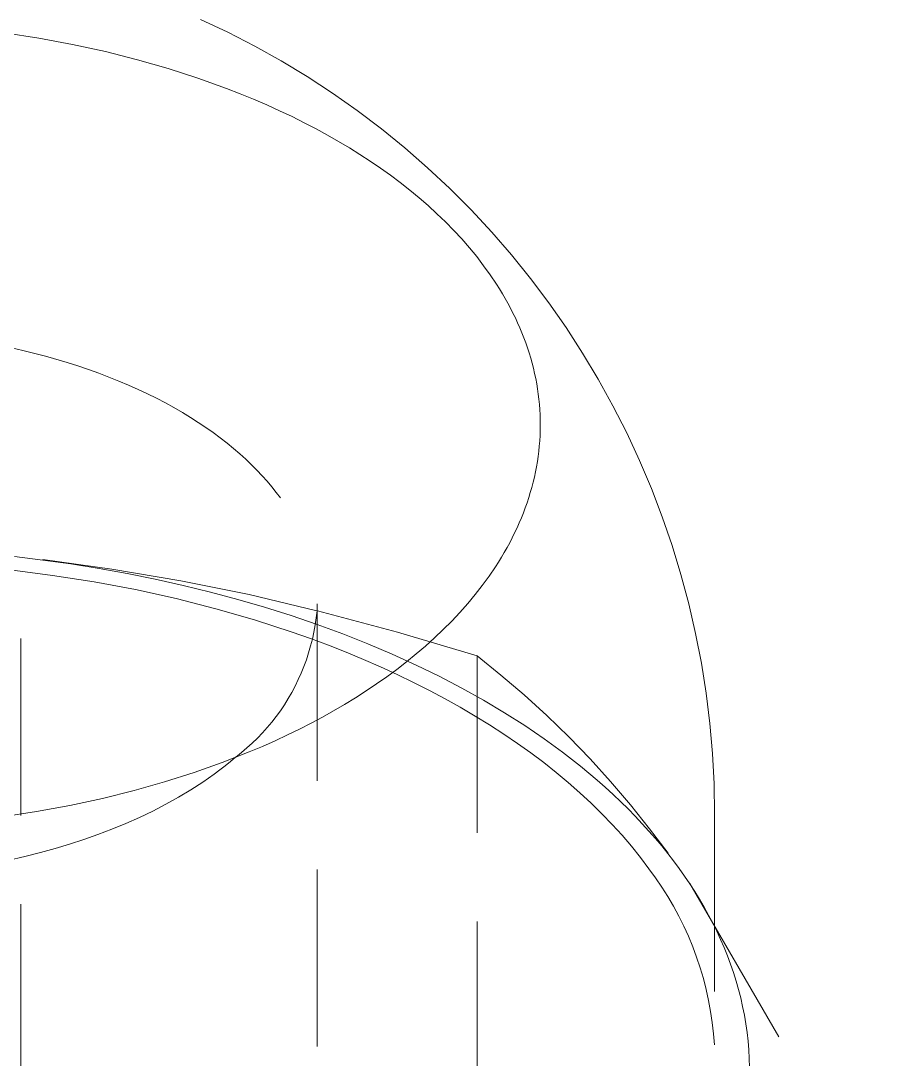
# Model space of a CAD drawing. Header units: millimetres. Extents: x -427 to 4679, y -324 to 2971.
# Drawn here: x 4478.25 to 4484.42, y 1095.6 to 1103.04 of the extents above; entities that cross this region are included whole.
import ezdxf

# ---------------------------------------------------------------- set-up
doc = ezdxf.new("R2010")
doc.units = ezdxf.units.MM
doc.linetypes.add('HIDDEN', pattern=[1.905, 1.27, -0.635])
doc.layers.add('ZANO_R_przerywana', color=7, linetype='HIDDEN', lineweight=0)

msp = doc.modelspace()

# ---------------------------------------------------------------- linework, layer by layer
at = {"layer": 'ZANO_R_przerywana'}
for p, q in [((4479.5372, 1103.0524), (4479.7335, 1102.96)), ((4478.1311, 1102.9548), (4478.378, 1102.917)), ((4479.7335, 1102.96), (4479.9265, 1102.8608)), ((4478.378, 1102.917), (4478.6196, 1102.8723)), ((4478.6196, 1102.8723), (4478.8551, 1102.821)), ((4479.9265, 1102.8608), (4480.116, 1102.755)), ((4478.8551, 1102.821), (4479.0838, 1102.7635)), ((4479.0838, 1102.7635), (4479.305, 1102.7002)), ((4480.116, 1102.755), (4480.3016, 1102.6426)), ((4479.305, 1102.7002), (4479.518, 1102.6315)), ((4479.518, 1102.6315), (4479.7225, 1102.5578)), ((4480.3016, 1102.6426), (4480.4833, 1102.5239)), ((4479.7225, 1102.5578), (4479.8214, 1102.5192)), ((4479.8214, 1102.5192), (4479.918, 1102.4796)), ((4479.918, 1102.4796), (4480.0122, 1102.439)), ((4480.4833, 1102.5239), (4480.6607, 1102.3989)), ((4480.0122, 1102.439), (4480.104, 1102.3974)), ((4480.104, 1102.3974), (4480.1935, 1102.3549)), ((4480.1935, 1102.3549), (4480.2805, 1102.3116)), ((4480.6607, 1102.3989), (4480.8337, 1102.2679)), ((4480.2805, 1102.3116), (4480.3651, 1102.2676)), ((4480.3651, 1102.2676), (4480.4473, 1102.2228)), ((4480.8337, 1102.2679), (4481.002, 1102.1309)), ((4480.4473, 1102.2228), (4480.5269, 1102.1773)), ((4480.5269, 1102.1773), (4480.6041, 1102.1313)), ((4480.6041, 1102.1313), (4480.6795, 1102.0843)), ((4481.002, 1102.1309), (4481.1655, 1101.9881)), ((4480.6795, 1102.0843), (4480.7538, 1102.0359)), ((4480.7538, 1102.0359), (4480.8267, 1101.9861)), ((4480.8267, 1101.9861), (4480.8983, 1101.9349)), ((4481.1655, 1101.9881), (4481.3239, 1101.8398)), ((4480.8983, 1101.9349), (4480.9685, 1101.8824)), ((4480.9685, 1101.8824), (4481.037, 1101.8285)), ((4481.037, 1101.8285), (4481.1039, 1101.7733)), ((4481.3239, 1101.8398), (4481.4771, 1101.6861)), ((4481.1039, 1101.7733), (4481.1691, 1101.7168)), ((4481.1691, 1101.7168), (4481.2323, 1101.6589)), ((4481.2323, 1101.6589), (4481.2936, 1101.5998)), ((4481.4771, 1101.6861), (4481.6248, 1101.5271)), ((4481.2936, 1101.5998), (4481.3529, 1101.5395)), ((4481.3529, 1101.5395), (4481.4099, 1101.4779)), ((4481.6248, 1101.5271), (4481.7669, 1101.3631)), ((4481.4099, 1101.4779), (4481.4647, 1101.4152)), ((4481.4647, 1101.4152), (4481.5172, 1101.3513)), ((4481.7669, 1101.3631), (4481.9033, 1101.1943)), ((4481.5172, 1101.3513), (4481.5672, 1101.2864)), ((4481.5672, 1101.2864), (4481.6147, 1101.2204)), ((4481.6147, 1101.2204), (4481.6595, 1101.1534)), ((4481.6595, 1101.1534), (4481.6809, 1101.1195)), ((4481.9033, 1101.1943), (4482.0337, 1101.0208)), ((4481.6809, 1101.1195), (4481.7017, 1101.0854)), ((4481.7017, 1101.0854), (4481.7217, 1101.0511)), ((4481.7217, 1101.0511), (4481.741, 1101.0165)), ((4481.741, 1101.0165), (4481.7596, 1100.9818)), ((4482.0337, 1101.0208), (4482.1584, 1100.8423)), ((4481.7596, 1100.9818), (4481.7775, 1100.9468)), ((4481.7775, 1100.9468), (4481.7947, 1100.9117)), ((4481.7947, 1100.9117), (4481.8111, 1100.8763)), ((4481.8111, 1100.8763), (4481.8267, 1100.8408)), ((4481.8267, 1100.8408), (4481.8416, 1100.8051)), ((4482.1584, 1100.8423), (4482.2769, 1100.6595)), ((4481.8416, 1100.8051), (4481.8558, 1100.7692)), ((4481.8558, 1100.7692), (4481.8691, 1100.7332)), ((4478.263, 1100.6793), (4478.0985, 1100.7154)), ((4481.8691, 1100.7332), (4481.8817, 1100.6971)), ((4481.8817, 1100.6971), (4481.8935, 1100.6607)), ((4478.4241, 1100.6383), (4478.263, 1100.6793)), ((4478.581, 1100.5927), (4478.4241, 1100.6383)), ((4481.8935, 1100.6607), (4481.9045, 1100.6243)), ((4481.9045, 1100.6243), (4481.9148, 1100.5877)), ((4482.2769, 1100.6595), (4482.3889, 1100.4727)), ((4478.6578, 1100.5682), (4478.581, 1100.5927)), ((4478.7333, 1100.5425), (4478.6578, 1100.5682)), ((4478.8075, 1100.5159), (4478.7333, 1100.5425)), ((4481.9148, 1100.5877), (4481.9242, 1100.5511)), ((4481.9242, 1100.5511), (4481.9328, 1100.5143)), ((4478.8803, 1100.4882), (4478.8075, 1100.5159)), ((4478.9517, 1100.4595), (4478.8803, 1100.4882)), ((4481.9328, 1100.5143), (4481.9406, 1100.4774)), ((4481.9406, 1100.4774), (4481.9475, 1100.4404)), ((4482.3889, 1100.4727), (4482.4943, 1100.2822)), ((4479.0215, 1100.4299), (4478.9517, 1100.4595)), ((4479.0899, 1100.3993), (4479.0215, 1100.4299)), ((4479.1566, 1100.3679), (4479.0899, 1100.3993)), ((4481.9475, 1100.4404), (4481.9537, 1100.4033)), ((4481.9537, 1100.4033), (4481.959, 1100.3662)), ((4479.2216, 1100.3356), (4479.1566, 1100.3679)), ((4479.285, 1100.3025), (4479.2216, 1100.3356)), ((4481.959, 1100.3662), (4481.9635, 1100.329)), ((4481.9635, 1100.329), (4481.9672, 1100.2918)), ((4479.3466, 1100.2687), (4479.285, 1100.3025)), ((4479.4065, 1100.2342), (4479.3466, 1100.2687)), ((4481.9672, 1100.2918), (4481.97, 1100.2545)), ((4481.97, 1100.2545), (4481.972, 1100.2172)), ((4482.4943, 1100.2822), (4482.593, 1100.088)), ((4479.4645, 1100.199), (4479.4065, 1100.2342)), ((4479.5207, 1100.1632), (4479.4645, 1100.199)), ((4481.972, 1100.2172), (4481.9732, 1100.1798)), ((4481.9732, 1100.1798), (4481.9735, 1100.1425)), ((4479.5751, 1100.1268), (4479.5207, 1100.1632)), ((4479.6276, 1100.0898), (4479.5751, 1100.1268)), ((4481.973, 1100.1051), (4481.9717, 1100.0678)), ((4481.9735, 1100.1425), (4481.973, 1100.1051)), ((4479.6782, 1100.0524), (4479.6276, 1100.0898)), ((4479.7269, 1100.0146), (4479.6782, 1100.0524)), ((4481.9695, 1100.0304), (4481.9665, 1099.9931)), ((4481.9717, 1100.0678), (4481.9695, 1100.0304)), ((4482.593, 1100.088), (4482.6849, 1099.8906)), ((4479.7737, 1099.9763), (4479.7269, 1100.0146)), ((4479.8187, 1099.9377), (4479.7737, 1099.9763)), ((4481.9626, 1099.9558), (4481.9579, 1099.9186)), ((4481.9665, 1099.9931), (4481.9626, 1099.9558)), ((4479.8616, 1099.8988), (4479.8187, 1099.9377)), ((4479.9027, 1099.8596), (4479.8616, 1099.8988)), ((4481.9524, 1099.8814), (4481.946, 1099.8442)), ((4481.9579, 1099.9186), (4481.9524, 1099.8814)), ((4482.6849, 1099.8906), (4482.7699, 1099.69)), ((4479.9419, 1099.8201), (4479.9027, 1099.8596)), ((4479.9792, 1099.7805), (4479.9419, 1099.8201)), ((4481.9389, 1099.8072), (4481.9309, 1099.7702)), ((4481.946, 1099.8442), (4481.9389, 1099.8072)), ((4480.0147, 1099.7407), (4479.9792, 1099.7805)), ((4480.0482, 1099.7008), (4480.0147, 1099.7407)), ((4481.922, 1099.7333), (4481.9124, 1099.6965)), ((4481.9309, 1099.7702), (4481.922, 1099.7333)), ((4480.08, 1099.6609), (4480.0482, 1099.7008)), ((4480.1099, 1099.6208), (4480.08, 1099.6609)), ((4481.9019, 1099.6598), (4481.8907, 1099.6232)), ((4481.9124, 1099.6965), (4481.9019, 1099.6598)), ((4482.7699, 1099.69), (4482.8478, 1099.4867)), ((4481.8786, 1099.5867), (4481.8658, 1099.5504)), ((4481.8907, 1099.6232), (4481.8786, 1099.5867)), ((4481.8521, 1099.5142), (4481.8377, 1099.4781)), ((4481.8658, 1099.5504), (4481.8521, 1099.5142)), ((4481.8225, 1099.4423), (4481.8065, 1099.4065)), ((4481.8377, 1099.4781), (4481.8225, 1099.4423)), ((4482.8478, 1099.4867), (4482.9186, 1099.2807)), ((4481.7897, 1099.371), (4481.7722, 1099.3356)), ((4481.8065, 1099.4065), (4481.7897, 1099.371)), ((4481.754, 1099.3004), (4481.735, 1099.2655)), ((4481.7722, 1099.3356), (4481.754, 1099.3004)), ((4482.9186, 1099.2807), (4482.9822, 1099.0724)), ((4481.7153, 1099.2307), (4481.6948, 1099.1961)), ((4481.735, 1099.2655), (4481.7153, 1099.2307)), ((4478.4052, 1099.1759), (4478.2024, 1099.2004)), ((4478.6078, 1099.1475), (4478.4052, 1099.1759)), ((4478.4056, 1099.1793), (4478.9013, 1099.1112)), ((4478.8101, 1099.1152), (4478.6078, 1099.1475)), ((4481.6518, 1099.1277), (4481.606, 1099.0602)), ((4481.6737, 1099.1618), (4481.6518, 1099.1277)), ((4481.6948, 1099.1961), (4481.6737, 1099.1618)), ((4478.4745, 1099.0662), (4478.1724, 1099.1045)), ((4478.7737, 1099.0193), (4478.4745, 1099.0662)), ((4479.0117, 1099.0788), (4478.8101, 1099.1152)), ((4478.9013, 1099.1112), (4479.3947, 1099.0273)), ((4479.2122, 1099.0385), (4479.0117, 1099.0788)), ((4481.606, 1099.0602), (4481.5575, 1098.9936)), ((4482.9822, 1099.0724), (4483.0385, 1098.862)), ((4479.0697, 1098.9637), (4478.7737, 1099.0193)), ((4479.4113, 1098.9942), (4479.2122, 1099.0385)), ((4479.3947, 1099.0273), (4479.8851, 1098.9277)), ((4479.6086, 1098.9459), (4479.4113, 1098.9942)), ((4481.5575, 1098.9936), (4481.5064, 1098.9281)), ((4479.3618, 1098.8995), (4479.0697, 1098.9637)), ((4479.8038, 1098.8936), (4479.6086, 1098.9459)), ((4479.8851, 1098.9277), (4480.372, 1098.8126)), ((4481.5064, 1098.9281), (4481.4528, 1098.8637)), ((4479.6472, 1098.8271), (4479.3618, 1098.8995)), ((4479.9965, 1098.8375), (4479.8038, 1098.8936)), ((4480.1865, 1098.7776), (4479.9965, 1098.8375)), ((4480.3735, 1098.8628), (4480.3735, 1090.5719)), ((4481.4528, 1098.8637), (4481.3967, 1098.8004)), ((4483.0385, 1098.862), (4483.0874, 1098.6498)), ((4479.9247, 1098.747), (4479.6472, 1098.8271)), ((4480.3732, 1098.7138), (4480.1865, 1098.7776)), ((4480.3594, 1098.7105), (4480.3668, 1098.7614)), ((4480.3668, 1098.7614), (4480.3724, 1098.8125)), ((4480.3751, 1098.8118), (4480.9501, 1098.6585)), ((4481.3967, 1098.8004), (4481.3383, 1098.7383)), ((4480.1937, 1098.6596), (4479.9247, 1098.747)), ((4480.3502, 1098.6598), (4480.3594, 1098.7105)), ((4480.5565, 1098.6464), (4480.3732, 1098.7138)), ((4481.3383, 1098.7383), (4481.2776, 1098.6774)), ((4478.2478, 1098.6142), (4478.2478, 1086.5281)), ((4480.325, 1098.6131), (4480.1937, 1098.6596)), ((4480.454, 1098.565), (4480.325, 1098.6131)), ((4480.3267, 1098.5596), (4480.3393, 1098.6095)), ((4480.3393, 1098.6095), (4480.3502, 1098.6598)), ((4480.736, 1098.5755), (4480.5565, 1098.6464)), ((4480.9501, 1098.6585), (4481.5206, 1098.4889)), ((4481.2148, 1098.6177), (4481.15, 1098.5593)), ((4481.2776, 1098.6774), (4481.2148, 1098.6177)), ((4483.0874, 1098.6498), (4483.1289, 1098.4359)), ((4480.3124, 1098.5102), (4480.3267, 1098.5596)), ((4480.5807, 1098.515), (4480.454, 1098.565)), ((4480.9114, 1098.501), (4480.736, 1098.5755)), ((4481.15, 1098.5593), (4481.0832, 1098.5023)), ((4480.2786, 1098.413), (4480.2964, 1098.4613)), ((4480.2964, 1098.4613), (4480.3124, 1098.5102)), ((4480.7051, 1098.4634), (4480.5807, 1098.515)), ((4480.8271, 1098.4102), (4480.7051, 1098.4634)), ((4481.0823, 1098.4232), (4480.9114, 1098.501)), ((4481.0832, 1098.5023), (4481.0146, 1098.4465)), ((4481.5206, 1098.4889), (4481.5206, 1094.1297)), ((4481.5206, 1098.4889), (4481.6915, 1098.3512)), ((4480.2593, 1098.3653), (4480.2786, 1098.413)), ((4480.9467, 1098.3552), (4480.8271, 1098.4102)), ((4480.9442, 1098.3921), (4480.8722, 1098.3391)), ((4481.0146, 1098.4465), (4480.9442, 1098.3921)), ((4481.2486, 1098.3422), (4481.0823, 1098.4232)), ((4483.1289, 1098.4359), (4483.1629, 1098.2208)), ((4480.2157, 1098.2721), (4480.2383, 1098.3183)), ((4480.2383, 1098.3183), (4480.2593, 1098.3653)), ((4480.8722, 1098.3391), (4480.7987, 1098.2874)), ((4481.0637, 1098.2987), (4480.9467, 1098.3552)), ((4481.4099, 1098.2581), (4481.2486, 1098.3422)), ((4481.6915, 1098.3512), (4481.8582, 1098.2083)), ((4480.1915, 1098.2267), (4480.2157, 1098.2721)), ((4480.7237, 1098.2372), (4480.6473, 1098.1883)), ((4480.7987, 1098.2874), (4480.7237, 1098.2372)), ((4481.1783, 1098.2407), (4481.0637, 1098.2987)), ((4481.2903, 1098.181), (4481.1783, 1098.2407)), ((4481.5659, 1098.1711), (4481.4099, 1098.2581)), ((4480.1384, 1098.1385), (4480.1657, 1098.1821)), ((4480.1657, 1098.1821), (4480.1915, 1098.2267)), ((4480.6473, 1098.1883), (4480.5698, 1098.1409)), ((4481.3996, 1098.1199), (4481.2903, 1098.181)), ((4481.7166, 1098.0813), (4481.5659, 1098.1711)), ((4481.8582, 1098.2083), (4482.0203, 1098.0603)), ((4483.1629, 1098.2208), (4483.1894, 1098.0046)), ((4480.0795, 1098.0542), (4480.1097, 1098.0958)), ((4480.1097, 1098.0958), (4480.1384, 1098.1385)), ((4480.4911, 1098.0949), (4480.4114, 1098.0503)), ((4480.5698, 1098.1409), (4480.4911, 1098.0949)), ((4481.5063, 1098.0573), (4481.3996, 1098.1199)), ((4480.0148, 1097.9741), (4480.0478, 1098.0136)), ((4480.0478, 1098.0136), (4480.0795, 1098.0542)), ((4480.4114, 1098.0503), (4480.3299, 1098.0068)), ((4481.6102, 1097.9933), (4481.5063, 1098.0573)), ((4481.8615, 1097.989), (4481.7166, 1098.0813)), ((4482.0203, 1098.0603), (4482.1777, 1097.9074)), ((4479.9448, 1097.8987), (4479.9804, 1097.9358)), ((4479.9804, 1097.9358), (4480.0148, 1097.9741)), ((4480.2461, 1097.9639), (4480.1598, 1097.9218)), ((4480.3299, 1098.0068), (4480.2461, 1097.9639)), ((4481.7114, 1097.9278), (4481.6102, 1097.9933)), ((4482.0006, 1097.8942), (4481.8615, 1097.989)), ((4483.1894, 1098.0046), (4483.2083, 1097.7877)), ((4479.8697, 1097.8283), (4479.9078, 1097.8629)), ((4479.9078, 1097.8629), (4479.9448, 1097.8987)), ((4480.0712, 1097.8805), (4479.9802, 1097.84)), ((4480.1598, 1097.9218), (4480.0712, 1097.8805)), ((4481.8097, 1097.861), (4481.7114, 1097.9278)), ((4482.1337, 1097.7973), (4482.0006, 1097.8942)), ((4482.1777, 1097.9074), (4482.3302, 1097.7496)), ((4479.8869, 1097.8004), (4479.6933, 1097.7242)), ((4479.7899, 1097.7633), (4479.8304, 1097.7951)), ((4479.8304, 1097.7951), (4479.8697, 1097.8283)), ((4479.9802, 1097.84), (4479.8869, 1097.8004)), ((4481.9052, 1097.7928), (4481.8097, 1097.861)), ((4481.9978, 1097.7233), (4481.9052, 1097.7928)), ((4482.2607, 1097.6983), (4482.1337, 1097.7973)), ((4483.2083, 1097.7877), (4483.2197, 1097.5702)), ((4479.6933, 1097.7242), (4479.4908, 1097.6523)), ((4479.7134, 1097.7006), (4479.7514, 1097.7311)), ((4479.7514, 1097.7311), (4479.7885, 1097.7621)), ((4482.0874, 1097.6525), (4481.9978, 1097.7233)), ((4482.3302, 1097.7496), (4482.4778, 1097.5871)), ((4479.4908, 1097.6523), (4479.2797, 1097.5851)), ((4479.5939, 1097.6121), (4479.6346, 1097.6411)), ((4479.6346, 1097.6411), (4479.6744, 1097.6706)), ((4479.6744, 1097.6706), (4479.7134, 1097.7006)), ((4482.174, 1097.5805), (4482.0874, 1097.6525)), ((4482.3814, 1097.5974), (4482.2607, 1097.6983)), ((4479.2797, 1097.5851), (4479.0604, 1097.5232)), ((4479.4669, 1097.5284), (4479.5523, 1097.5837)), ((4479.5523, 1097.5837), (4479.5939, 1097.6121)), ((4482.2575, 1097.5072), (4482.174, 1097.5805)), ((4482.4393, 1097.5463), (4482.3814, 1097.5974)), ((4482.4778, 1097.5871), (4482.6203, 1097.4201)), ((4483.2197, 1097.5702), (4483.2235, 1097.3524)), ((4479.0604, 1097.5232), (4478.8336, 1097.4669)), ((4479.3786, 1097.4754), (4479.4669, 1097.5284)), ((4482.3379, 1097.4328), (4482.2575, 1097.5072)), ((4482.4956, 1097.4949), (4482.4393, 1097.5463)), ((4482.5504, 1097.4431), (4482.4956, 1097.4949)), ((4478.5998, 1097.4167), (4478.3598, 1097.3729)), ((4478.8336, 1097.4669), (4478.5998, 1097.4167)), ((4479.1942, 1097.3765), (4479.2876, 1097.4248)), ((4479.2876, 1097.4248), (4479.3786, 1097.4754)), ((4482.4152, 1097.3572), (4482.3379, 1097.4328)), ((4482.6035, 1097.3909), (4482.5504, 1097.4431)), ((4482.6203, 1097.4201), (4482.7575, 1097.2488)), ((4478.3598, 1097.3729), (4478.1143, 1097.3359)), ((4479.0986, 1097.3306), (4479.1942, 1097.3765)), ((4482.4892, 1097.2804), (4482.4152, 1097.3572)), ((4482.655, 1097.3384), (4482.6035, 1097.3909)), ((4483.2235, 1097.3524), (4483.2235, 1095.6133)), ((4478.9019, 1097.2462), (4479.0011, 1097.2872)), ((4479.0011, 1097.2872), (4479.0986, 1097.3306)), ((4482.56, 1097.2026), (4482.4892, 1097.2804)), ((4482.7048, 1097.2857), (4482.655, 1097.3384)), ((4482.753, 1097.2326), (4482.7048, 1097.2857)), ((4478.6997, 1097.1718), (4478.8014, 1097.2078)), ((4478.8014, 1097.2078), (4478.9019, 1097.2462)), ((4482.6275, 1097.1237), (4482.56, 1097.2026)), ((4482.7996, 1097.1793), (4482.753, 1097.2326)), ((4482.7575, 1097.2488), (4482.8893, 1097.0733)), ((4478.4939, 1097.1071), (4478.5971, 1097.1382)), ((4478.5971, 1097.1382), (4478.6997, 1097.1718)), ((4482.6917, 1097.0437), (4482.6275, 1097.1237)), ((4482.8445, 1097.1258), (4482.7996, 1097.1793)), ((4482.8878, 1097.0721), (4482.8445, 1097.1258)), ((4478.1451, 1097.0202), (4478.2863, 1097.0522)), ((4478.2863, 1097.0522), (4478.3902, 1097.0785)), ((4478.3902, 1097.0785), (4478.4939, 1097.1071)), ((4482.7524, 1096.9628), (4482.6917, 1097.0437)), ((4482.9295, 1097.0183), (4482.8878, 1097.0721)), ((4482.9695, 1096.9642), (4482.9295, 1097.0183)), ((4482.8, 1096.898), (4482.7524, 1096.9628)), ((4482.8454, 1096.8315), (4482.8, 1096.898)), ((4483.0081, 1096.9099), (4482.9695, 1096.9642)), ((4483.0453, 1096.8549), (4483.0081, 1096.9099)), ((4482.8884, 1096.7636), (4482.8454, 1096.8315)), ((4483.0811, 1096.7994), (4483.0453, 1096.8549)), ((4483.0469, 1096.856), (4484.4184, 1094.4916)), ((4482.929, 1096.6942), (4482.8884, 1096.7636)), ((4483.1156, 1096.7434), (4483.0811, 1096.7994)), ((4482.9672, 1096.6234), (4482.929, 1096.6942)), ((4483.1487, 1096.6868), (4483.1156, 1096.7434)), ((4483.1803, 1096.6298), (4483.1487, 1096.6868)), ((4483.0029, 1096.5513), (4482.9672, 1096.6234)), ((4483.2104, 1096.5723), (4483.1803, 1096.6298)), ((4483.036, 1096.478), (4483.0029, 1096.5513)), ((4483.239, 1096.5143), (4483.2104, 1096.5723)), ((4483.0667, 1096.4036), (4483.036, 1096.478)), ((4483.2661, 1096.4558), (4483.239, 1096.5143)), ((4483.2916, 1096.3969), (4483.2661, 1096.4558)), ((4483.0947, 1096.3282), (4483.0667, 1096.4036)), ((4483.3155, 1096.3377), (4483.2916, 1096.3969)), ((4483.12, 1096.2519), (4483.0947, 1096.3282)), ((4483.3379, 1096.278), (4483.3155, 1096.3377)), ((4483.1427, 1096.1747), (4483.12, 1096.2519)), ((4483.3586, 1096.2179), (4483.3379, 1096.278)), ((4483.1627, 1096.0968), (4483.1427, 1096.1747)), ((4483.3776, 1096.1576), (4483.3586, 1096.2179)), ((4483.395, 1096.0969), (4483.3776, 1096.1576)), ((4483.18, 1096.0183), (4483.1627, 1096.0968)), ((4483.4107, 1096.0359), (4483.395, 1096.0969)), ((4483.1946, 1095.9392), (4483.18, 1096.0183)), ((4483.4247, 1095.9746), (4483.4107, 1096.0359)), ((4483.2064, 1095.8596), (4483.1946, 1095.9392)), ((4483.4369, 1095.9131), (4483.4247, 1095.9746)), ((4483.2154, 1095.7797), (4483.2064, 1095.8596)), ((4483.4474, 1095.8513), (4483.4369, 1095.9131)), ((4483.4562, 1095.7893), (4483.4474, 1095.8513)), ((4483.2217, 1095.6995), (4483.2154, 1095.7797)), ((4483.4632, 1095.7272), (4483.4562, 1095.7893)), ((4483.4684, 1095.6649), (4483.4632, 1095.7272)), ((4483.4718, 1095.6025), (4483.4684, 1095.6649)), ((4483.4734, 1095.54), (4483.4718, 1095.6025))]:
    msp.add_line(p, q, dxfattribs=at)

doc.saveas('drawing.dxf')
